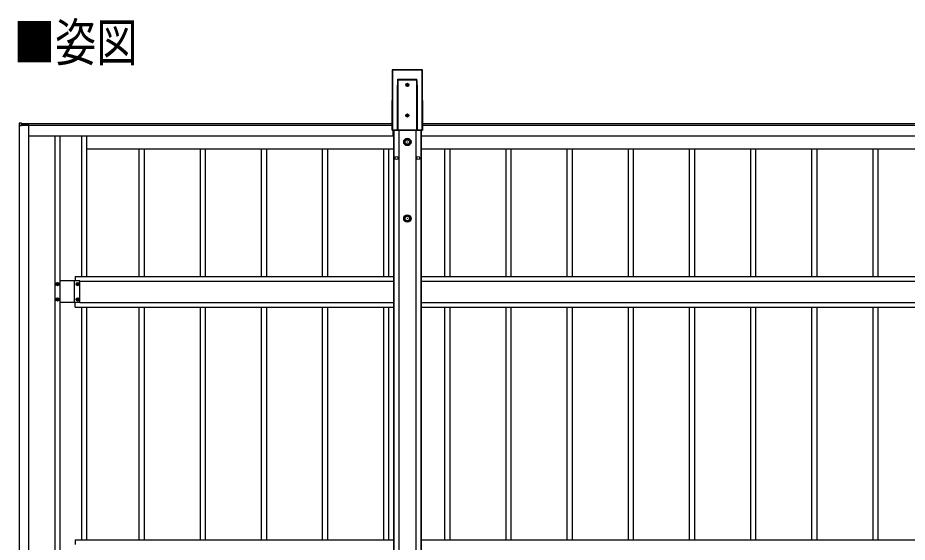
# Model space of a CAD drawing. Units: millimetres, scale not verified. Extents: x -10512 to 10512, y -7425 to 7425.
# Drawn here: x -3368 to -460, y 1998 to 3712 of the extents above; entities that cross this region are included whole.
import ezdxf
from ezdxf.enums import TextEntityAlignment as Align

# ---------------------------------------------------------------- set-up
doc = ezdxf.new("R2010")
doc.units = ezdxf.units.MM
doc.header["$LTSCALE"] = 30
doc.layers.add('0-2_USER1', color=3, linetype='Continuous')
doc.layers.add('0-4_YKK_A1', color=4, linetype='Continuous')
doc.styles.add('ＭＳ ゴシック', font='')
doc.styles.get('ＭＳ ゴシック').set_extended_font_data('MS Gothic')

msp = doc.modelspace()

# ---------------------------------------------------------------- linework, layer by layer
at = {"layer": '0-4_YKK_A1'}
for p, q in [((-2143.71, 3541.95), (-2144.34, 3344.81)), ((-2143.85, 3345.29), (-2143.23, 3541.47)), ((-2143.7, 3541.95), (-2143.71, 3541.95)), ((-2143.23, 3541.47), (-2143.7, 3541.95)), ((-2142.73, 3541.45), (-2143.36, 3345.27)), ((-2045.7, 3542.45), (-2143.21, 3542.45)), ((-2143.21, 3542.45), (-2142.73, 3541.97)), ((-2045.7, 3542.45), (-2143.21, 3542.45)), ((-2143.21, 3542.45), (-2143.21, 3542.45)), ((-2142.73, 3541.97), (-2046.17, 3541.97)), ((-2142.73, 3541.97), (-2142.73, 3541.45)), ((-2046.17, 3541.45), (-2142.73, 3541.45)), ((-2046.17, 3541.97), (-2045.7, 3542.45)), ((-2046.17, 3541.97), (-2046.17, 3541.45)), ((-2045.55, 3345.27), (-2046.17, 3541.45)), ((-2045.7, 3542.45), (-2045.7, 3542.45)), ((-2045.2, 3541.95), (-2045.68, 3541.47)), ((-2045.68, 3541.47), (-2045.05, 3345.29)), ((-2044.56, 3344.81), (-2045.2, 3541.95)), ((-2044.56, 3344.81), (-2045.2, 3541.95)), ((-2045.2, 3541.95), (-2045.2, 3541.95)), ((-2126.98, 3345.38), (-2126.51, 3492.16)), ((-2126.01, 3492.13), (-2126.48, 3345.35)), ((-2126.01, 3345.82), (-2126.01, 3492.13)), ((-2125.51, 3511.37), (-2063.39, 3511.37)), ((-2063.39, 3508.75), (-2125.51, 3508.75)), ((-2125.51, 3508.75), (-2125.51, 3345.82)), ((-2093.97, 3494.22), (-2093.97, 3495.18)), ((-2063.39, 3345.82), (-2063.39, 3508.75)), ((-2062.89, 3492.13), (-2062.89, 3345.82)), ((-2062.42, 3345.35), (-2062.89, 3492.13)), ((-2062.39, 3492.16), (-2061.92, 3345.38)), ((-2093.97, 3394.22), (-2093.97, 3395.18)), ((-3355.95, 3368.14), (-3363.48, 3367.68)), ((-3363.48, 3359.94), (-3357.77, 3359.94)), ((-3362.45, 550.91), (-3362.45, 3359.94)), ((-3357.77, 3359.94), (-3357.45, 3359.94)), ((-3357.45, 3359.94), (-3357.45, 3361.14)), ((-3332.45, 3361.13), (-3357.45, 3361.13)), ((-3356.95, 3361.13), (-3356.95, 3361.44)), ((-3355.95, 3367.64), (-3355.95, 3368.14)), ((-3355.95, 3361.74), (-3355.95, 3367.64)), ((-3355.95, 3366.63), (-2144.27, 3366.63)), ((-3355.95, 3361.63), (-2144.28, 3361.63)), ((-3353.95, 3361.61), (-2144.28, 3361.61)), ((-3353.95, 3361.61), (-3353.95, 3361.13)), ((-3332.45, 584.22), (-3332.45, 3361.13)), ((-2143.36, 3345.27), (-2126.97, 3345.27)), ((-2143.36, 3345.27), (-2143.36, 3344.79)), ((-2126.48, 3345.35), (-2126.01, 3345.82)), ((-2125.51, 3345.32), (-2126.04, 3344.79)), ((-2125.51, 3345.82), (-2063.39, 3345.82)), ((-2125.51, 3345.82), (-2125.51, 3345.32)), ((-2063.39, 3345.32), (-2125.51, 3345.32)), ((-2123.08, 3344.31), (-2122.83, 3345.2)), ((-2122.83, 3345.2), (-2065.95, 3345.2)), ((-2121.95, 3345.2), (-2121.95, 1069.37)), ((-2066.95, 3345.2), (-2066.95, 1069.37)), ((-2065.95, 3345.2), (-2065.7, 3344.31)), ((-2063.39, 3345.82), (-2063.39, 3345.32)), ((-2062.86, 3344.79), (-2063.39, 3345.32)), ((-2062.89, 3345.82), (-2062.42, 3345.35)), ((-2061.93, 3345.27), (-2045.55, 3345.27)), ((-2045.55, 3344.79), (-2045.55, 3345.27)), ((-2045.05, 3345.29), (-2044.56, 3344.81)), ((-2044.63, 3366.63), (1129.73, 3366.63)), ((-2044.62, 3361.63), (1129.72, 3361.63)), ((-2044.62, 3361.61), (1129.72, 3361.61)), ((-3332.45, 3326.63), (-2140.45, 3326.63)), ((-3247.45, 3326.63), (-3247.45, 584.22)), ((-3231.45, 3326.63), (-3231.45, 584.22)), ((-3160.45, 3326.63), (-3160.45, 2866.64)), ((-3143.45, 3326.63), (-3143.45, 2866.64)), ((-2144.34, 3344.81), (-2144.34, 3344.81)), ((-2143.36, 3344.79), (-2143.84, 3344.31)), ((-2143.84, 3344.31), (-2123.08, 3344.31)), ((-2143.84, 3344.31), (-2123.08, 3344.31)), ((-2143.84, 3344.31), (-2143.84, 3344.31)), ((-2126.04, 3344.79), (-2143.36, 3344.79)), ((-2140.45, 3326.64), (-2140.45, 3344.31)), ((-2140.45, 3326.63), (-2140.45, 3344.31)), ((-2140.45, 3341.64), (-2139.45, 3341.64)), ((-2139.45, 3344.31), (-2139.45, 951.2)), ((-2138.25, 3344.31), (-2138.25, 951.2)), ((-2065.7, 3344.31), (-2045.06, 3344.31)), ((-2065.7, 3344.31), (-2045.06, 3344.31)), ((-2045.55, 3344.79), (-2062.86, 3344.79)), ((-2050.65, 3344.31), (-2050.65, 951.2)), ((-2049.45, 3344.31), (-2049.45, 951.2)), ((-2049.45, 3341.64), (-2048.45, 3341.64)), ((-2048.45, 3326.64), (-2048.45, 3344.31)), ((-2048.45, 3326.63), (-2048.45, 3344.31)), ((-2048.45, 3326.63), (1133.55, 3326.63)), ((-2045.06, 3344.31), (-2045.55, 3344.79)), ((-2045.06, 3344.31), (-2045.06, 3344.31)), ((-2044.56, 3344.81), (-2044.56, 3344.81)), ((-3143.45, 3283.64), (-2956.35, 3283.64)), ((-2971.45, 2866.64), (-2971.45, 3283.64)), ((-2971.45, 3283.64), (-2756.35, 3283.64)), ((-2954.45, 2866.64), (-2954.45, 3283.64)), ((-2771.45, 2866.64), (-2771.45, 3283.64)), ((-2771.45, 3283.64), (-2556.35, 3283.64)), ((-2754.45, 2866.64), (-2754.45, 3283.64)), ((-2571.45, 2866.64), (-2571.45, 3283.64)), ((-2571.45, 3283.64), (-2356.35, 3283.64)), ((-2554.45, 2866.64), (-2554.45, 3283.64)), ((-2371.45, 2866.64), (-2371.45, 3283.64)), ((-2371.45, 3283.64), (-2156.35, 3283.64)), ((-2354.45, 2866.64), (-2354.45, 3283.64)), ((-2171.45, 2866.64), (-2171.45, 3283.64)), ((-2171.45, 3283.64), (-2139.45, 3283.64)), ((-2154.45, 2866.64), (-2154.45, 3283.64)), ((-2049.45, 3283.64), (-1956.35, 3283.64)), ((-1971.45, 2866.64), (-1971.45, 3283.64)), ((-1971.45, 3283.64), (-1756.35, 3283.64)), ((-1954.45, 2866.64), (-1954.45, 3283.64)), ((-1771.45, 2866.64), (-1771.45, 3283.64)), ((-1771.45, 3283.64), (-1556.35, 3283.64)), ((-1754.45, 2866.64), (-1754.45, 3283.64)), ((-1571.45, 2866.64), (-1571.45, 3283.64)), ((-1571.45, 3283.64), (-1356.35, 3283.64)), ((-1554.45, 2866.64), (-1554.45, 3283.64)), ((-1371.45, 2866.64), (-1371.45, 3283.64)), ((-1371.45, 3283.64), (-1156.35, 3283.64)), ((-1354.45, 2866.64), (-1354.45, 3283.64)), ((-1171.45, 2866.64), (-1171.45, 3283.64)), ((-1171.45, 3283.64), (-956.35, 3283.64)), ((-1154.45, 2866.64), (-1154.45, 3283.64)), ((-971.45, 2866.64), (-971.45, 3283.64)), ((-971.45, 3283.64), (-756.35, 3283.64)), ((-954.45, 2866.64), (-954.45, 3283.64)), ((-771.45, 2866.64), (-771.45, 3283.64)), ((-771.45, 3283.64), (-556.35, 3283.64)), ((-754.45, 2866.64), (-754.45, 3283.64)), ((-571.45, 2866.64), (-571.45, 3283.64)), ((-571.45, 3283.64), (-356.35, 3283.64)), ((-554.45, 2866.64), (-554.45, 3283.64)), ((-3165.45, 2852.14), (-3231.45, 2852.14)), ((-3165.45, 2852.14), (-3231.45, 2852.14)), ((-3182.95, 2781.14), (-3182.95, 2852.14)), ((-3182.95, 2781.14), (-3182.95, 2852.14)), ((-3180.45, 2866.64), (-3180.45, 2852.14)), ((-3180.45, 2866.64), (-2139.45, 2866.64)), ((-3165.45, 2781.14), (-3165.45, 2852.14)), ((-3165.45, 2781.14), (-3165.45, 2852.14)), ((-3165.45, 2851.64), (-2139.45, 2851.64)), ((-2049.45, 2866.64), (1134.55, 2866.64)), ((-2049.45, 2851.64), (1134.55, 2851.64)), ((-3238.93, 2843.08), (-3238.93, 2844.04)), ((-3172.93, 2843.08), (-3172.93, 2844.04)), ((-3238.93, 2793.08), (-3238.93, 2794.04)), ((-3172.93, 2793.08), (-3172.93, 2794.04)), ((-3165.45, 2781.14), (-3231.45, 2781.14)), ((-3165.45, 2781.14), (-3231.45, 2781.14)), ((-3180.45, 2766.64), (-3180.45, 2781.14)), ((-3180.45, 2766.64), (-2139.45, 2766.64)), ((-3165.45, 2781.64), (-2139.45, 2781.64)), ((-3160.45, 2766.64), (-3160.45, 2005.43)), ((-3143.45, 2766.64), (-3143.45, 2005.43)), ((-2971.45, 2005.43), (-2971.45, 2766.64)), ((-2954.45, 2005.43), (-2954.45, 2766.64)), ((-2771.45, 2005.43), (-2771.45, 2766.64)), ((-2754.45, 2005.43), (-2754.45, 2766.64)), ((-2571.45, 2005.43), (-2571.45, 2766.64)), ((-2554.45, 2005.43), (-2554.45, 2766.64)), ((-2371.45, 2005.43), (-2371.45, 2766.64)), ((-2354.45, 2005.43), (-2354.45, 2766.64)), ((-2171.45, 2005.43), (-2171.45, 2766.64)), ((-2154.45, 2005.43), (-2154.45, 2766.64)), ((-2049.45, 2781.64), (1134.55, 2781.64)), ((-2049.45, 2766.64), (1134.55, 2766.64)), ((-1971.45, 2005.43), (-1971.45, 2766.64)), ((-1954.45, 2005.43), (-1954.45, 2766.64)), ((-1771.45, 2005.43), (-1771.45, 2766.64)), ((-1754.45, 2005.43), (-1754.45, 2766.64)), ((-1571.45, 2005.43), (-1571.45, 2766.64)), ((-1554.45, 2005.43), (-1554.45, 2766.64)), ((-1371.45, 2005.43), (-1371.45, 2766.64)), ((-1354.45, 2005.43), (-1354.45, 2766.64)), ((-1171.45, 2005.43), (-1171.45, 2766.64)), ((-1154.45, 2005.43), (-1154.45, 2766.64)), ((-971.45, 2005.43), (-971.45, 2766.64)), ((-954.45, 2005.43), (-954.45, 2766.64)), ((-771.45, 2005.43), (-771.45, 2766.64)), ((-754.45, 2005.43), (-754.45, 2766.64)), ((-571.45, 2005.43), (-571.45, 2766.64)), ((-554.45, 2005.43), (-554.45, 2766.64)), ((-3180.45, 2005.43), (-3180.45, 1990.93)), ((-3180.45, 2005.43), (-2139.45, 2005.43)), ((-2049.45, 2005.43), (1134.55, 2005.43))]:
    msp.add_line(p, q, dxfattribs=at)
for points in [[(-2143.7, 3541.95), (-2144.34, 3344.81), (-2143.85, 3345.29)], [(-2125.87, 3508.78), (-2125.6, 3510.75), (-2125.51, 3511.32), (-2125.51, 3511.37)], [(-2125.51, 3508.75), (-2125.53, 3508.75), (-2125.56, 3508.75), (-2125.58, 3508.75), (-2125.6, 3508.75), (-2125.63, 3508.75), (-2125.65, 3508.75), (-2125.67, 3508.75), (-2125.69, 3508.75)], [(-2095.89, 3493.26), (-2096.85, 3493.26), (-2096.85, 3492.3), (-2095.89, 3492.3)], [(-2093.97, 3495.18), (-2094.93, 3495.18), (-2094.93, 3494.22)], [(-2094.93, 3491.34), (-2094.93, 3490.38), (-2093.97, 3490.38), (-2093.97, 3491.34)], [(-2093.01, 3492.3), (-2092.05, 3492.3), (-2092.05, 3493.26), (-2093.01, 3493.26)], [(-2063.21, 3508.75), (-2063.35, 3510.75), (-2063.39, 3511.32), (-2063.39, 3511.37)], [(-2063.39, 3508.75), (-2063.37, 3508.75), (-2063.34, 3508.75), (-2063.32, 3508.75), (-2063.3, 3508.75), (-2063.28, 3508.75), (-2063.25, 3508.75), (-2063.23, 3508.75), (-2063.21, 3508.75)], [(-2095.89, 3393.26), (-2096.85, 3393.26), (-2096.85, 3392.3), (-2095.89, 3392.3)], [(-2093.97, 3395.18), (-2094.93, 3395.18), (-2094.93, 3394.22)], [(-2094.93, 3391.34), (-2094.93, 3390.38), (-2093.97, 3390.38), (-2093.97, 3391.34)], [(-2093.01, 3392.3), (-2092.05, 3392.3), (-2092.05, 3393.26), (-2093.01, 3393.26)], [(-3363.95, 3367.18), (-3363.95, 3359.94), (-3363.48, 3359.94)], [(-3357.15, 3361.44), (-3355.95, 3361.44), (-3355.95, 3361.74)], [(-2125.51, 3345.82), (-2125.6, 3345.82), (-2125.69, 3345.82), (-2125.78, 3345.82), (-2125.85, 3345.82), (-2125.92, 3345.82), (-2125.96, 3345.82), (-2126, 3345.82), (-2126.01, 3345.82)], [(-2063.39, 3345.82), (-2063.3, 3345.82), (-2063.21, 3345.82), (-2063.12, 3345.82), (-2063.05, 3345.82), (-2062.99, 3345.82), (-2062.94, 3345.82), (-2062.91, 3345.82), (-2062.89, 3345.82)], [(-3239.89, 2841.16), (-3240.85, 2841.16), (-3240.85, 2842.12), (-3239.89, 2842.12)], [(-3238.93, 2844.04), (-3237.97, 2844.04), (-3237.97, 2843.08)], [(-3237.97, 2840.2), (-3237.97, 2839.24), (-3238.93, 2839.24), (-3238.93, 2840.2)], [(-3237.01, 2842.12), (-3236.05, 2842.12), (-3236.05, 2841.16), (-3237.01, 2841.16)], [(-3173.89, 2841.16), (-3174.85, 2841.16), (-3174.85, 2842.12), (-3173.89, 2842.12)], [(-3172.93, 2844.04), (-3171.97, 2844.04), (-3171.97, 2843.08)], [(-3171.97, 2840.2), (-3171.97, 2839.24), (-3172.93, 2839.24), (-3172.93, 2840.2)], [(-3171.01, 2842.12), (-3170.05, 2842.12), (-3170.05, 2841.16), (-3171.01, 2841.16)], [(-3238.93, 2794.04), (-3237.97, 2794.04), (-3237.97, 2793.08)], [(-3172.93, 2794.04), (-3171.97, 2794.04), (-3171.97, 2793.08)], [(-3239.89, 2791.16), (-3240.85, 2791.16), (-3240.85, 2792.12), (-3239.89, 2792.12)], [(-3237.97, 2790.2), (-3237.97, 2789.24), (-3238.93, 2789.24), (-3238.93, 2790.2)], [(-3237.01, 2792.12), (-3236.05, 2792.12), (-3236.05, 2791.16), (-3237.01, 2791.16)], [(-3173.89, 2791.16), (-3174.85, 2791.16), (-3174.85, 2792.12), (-3173.89, 2792.12)], [(-3171.97, 2790.2), (-3171.97, 2789.24), (-3172.93, 2789.24), (-3172.93, 2790.2)], [(-3171.01, 2792.12), (-3170.05, 2792.12), (-3170.05, 2791.16), (-3171.01, 2791.16)]]:
    msp.add_lwpolyline(points, dxfattribs=at)
for centre, radius in [((-2094.45, 3492.78), 5.3), ((-2094.45, 3392.78), 5.3), ((-2094.39, 3306.28), 12), ((-2094.39, 3306.28), 10.88), ((-2094.39, 3306.28), 7.48), ((-2094.39, 3306.28), 0.5), ((-2129.95, 3253.64), 5), ((-2058.95, 3253.64), 5), ((-2094.39, 3056.28), 12), ((-2094.39, 3056.28), 10.88), ((-2094.39, 3056.28), 7.48), ((-2094.39, 3056.28), 0.5), ((-3238.45, 2841.64), 5.3), ((-3172.45, 2841.64), 5.3), ((-3238.45, 2791.64), 5.3), ((-3172.45, 2791.64), 5.3)]:
    msp.add_circle(centre, radius, dxfattribs=at)
for centre, radius, start, end in [((-2143.21, 3541.95), 0.5, 90, 179.81634), ((-2143.2, 3541.95), 0.501, 90.24971, 179.75029), ((-2142.72, 3541.47), 0.501, 90.24971, 179.75029), ((-2142.83, 3544.2), 2.76, 261.80183, 272.1952), ((-2046.18, 3541.47), 0.501, 0.24971, 89.75029), ((-2046.07, 3544.2), 2.76, 267.8048, 278.19817), ((-2045.7, 3541.95), 0.5, 0.18366, 90), ((-2045.7, 3541.95), 0.501, 0.24971, 89.75029), ((-2126.4, 3489.4), 2.76, 81.80183, 92.1952), ((-2127.08, 3499.77), 9.09, 81.20266, 82.35702), ((-1684.13, 3478.79), 442.57, 175.77814, 176.1178), ((-2095.89, 3494.22), 0.96, 270, 0), ((-2095.89, 3491.34), 0.96, 0, 90), ((-2093.01, 3494.22), 0.96, 180, 270), ((-2093.01, 3491.34), 0.96, 90, 180), ((-2362.13, 3467.78), 301.89, 7.80423, 8.30085), ((-2061.82, 3499.77), 9.09, 97.64298, 98.79734), ((-2062.5, 3489.4), 2.76, 87.8048, 98.19817), ((-2095.89, 3394.22), 0.96, 270, 0), ((-2095.89, 3391.34), 0.96, 0, 90), ((-2093.01, 3394.22), 0.96, 180, 270), ((-2093.01, 3391.34), 0.96, 90, 180), ((-3363.45, 3367.18), 0.5, 93.5, 180), ((-3357.15, 3361.14), 0.3, 90, 180), ((-2143.46, 3348.02), 2.76, 261.80183, 272.1952), ((-2143.35, 3345.29), 0.501, 180.24971, 269.75029), ((-2126.87, 3342.62), 2.76, 81.80183, 92.1952), ((-2126.57, 3342.5), 2.79, 88.18282, 98.39155), ((-2125.51, 3345.82), 0.501, 180.24971, 269.75029), ((-2063.39, 3345.82), 0.501, 270.24971, 359.75029), ((-2062.03, 3342.62), 2.76, 87.8048, 98.19817), ((-2062.33, 3342.5), 2.79, 81.60845, 91.81718), ((-2045.44, 3348.02), 2.76, 267.8048, 278.19817), ((-2045.55, 3345.29), 0.501, 270.24971, 359.75029), ((-2143.84, 3344.81), 0.5, 179.81634, 270), ((-2143.83, 3344.81), 0.501, 180.24971, 269.75029), ((-2045.07, 3344.81), 0.501, 270.24971, 359.75029), ((-2045.06, 3344.81), 0.5, 270, 0.18366), ((-3239.89, 2843.08), 0.96, 270, 0), ((-3239.89, 2840.2), 0.96, 0, 90), ((-3237.01, 2843.08), 0.96, 180, 270), ((-3237.01, 2840.2), 0.96, 90, 180), ((-3173.89, 2843.08), 0.96, 270, 0), ((-3173.89, 2840.2), 0.96, 0, 90), ((-3171.01, 2843.08), 0.96, 180, 270), ((-3171.01, 2840.2), 0.96, 90, 180), ((-3239.89, 2793.08), 0.96, 270, 0), ((-3237.01, 2793.08), 0.96, 180, 270), ((-3173.89, 2793.08), 0.96, 270, 0), ((-3171.01, 2793.08), 0.96, 180, 270), ((-3239.89, 2790.2), 0.96, 0, 90), ((-3237.01, 2790.2), 0.96, 90, 180), ((-3173.89, 2790.2), 0.96, 0, 90), ((-3171.01, 2790.2), 0.96, 90, 180)]:
    msp.add_arc(centre, radius, start, end, dxfattribs=at)
for centre, major_axis, ratio, start_param, end_param in [((-2125.51, 3490.99), (0, -19.08), 0.052413, 3.5123474, 4.6513024), ((-2125.51, 3490.97), (0, -19.08), 0.026207, 3.5123474, 4.6513024), ((-2122.42, 3508.75), (0, -50), 0.061774, 4.6600291, 4.7123946), ((-2066.48, 3508.75), (0, -50), 0.061774, 1.5707907, 1.6231562), ((-2063.39, 3490.97), (0, -19.08), 0.026207, 1.6318829, 2.7708379), ((-2063.39, 3490.99), (0, -19.08), 0.052413, 1.6318829, 2.7708379), ((-2125.98, 3345.38), (-0.543, -0.848), 0.992387, 5.2824884, 5.3922079), ((-2126.04, 3345.29), (0.941, -0.042), 0.529688, 3.2789358, 4.7362857), ((-2125.98, 3345.35), (-0.293, -0.417), 0.981557, 5.3232786, 5.4329981), ((-2126.04, 3345.29), (0.185, -0.478), 0.839234, 4.3937254, 5.8510754), ((-2062.86, 3345.29), (-0.185, -0.478), 0.839234, 0.4321099, 1.8894599), ((-2062.86, 3345.29), (0.941, 0.042), 0.529688, 4.6884922, 6.1458421), ((-2062.92, 3345.35), (0.293, -0.417), 0.981557, 0.8501872, 0.9599067), ((-2062.92, 3345.38), (0.543, -0.848), 0.992387, 0.8909775, 1.0006969)]:
    msp.add_ellipse(centre, major_axis=major_axis, ratio=ratio, start_param=start_param, end_param=end_param, dxfattribs=at)

# ---------------------------------------------------------------- texts
at = {"layer": '0-2_USER1', "style": 'ＭＳ ゴシック', "width": 0.8}
msp.add_text('■姿図', height=123.8, dxfattribs=at).set_placement((-3381.96, 3533.11), align=Align.BOTTOM_LEFT)

doc.saveas('drawing.dxf')
